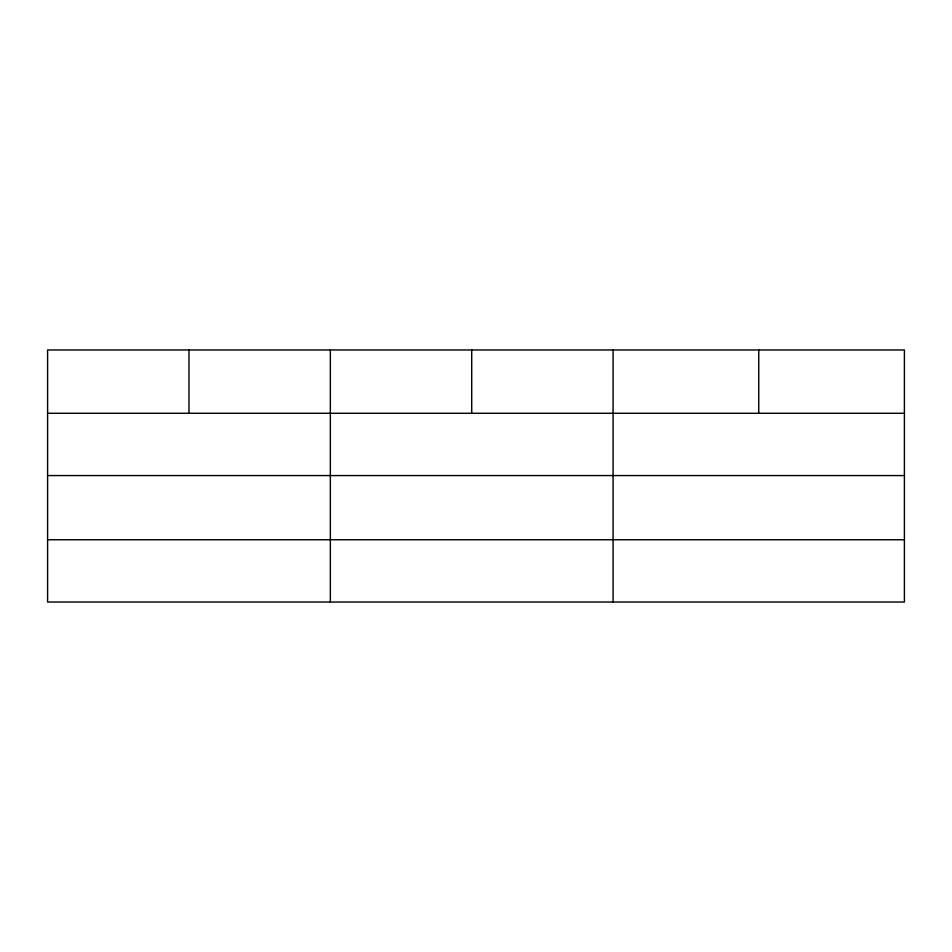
<?xml version="1.0" encoding="UTF-8"?>
<svg xmlns="http://www.w3.org/2000/svg" width="952" height="952" viewBox="0 0 952 952"><rect width="100%" height="100%" fill="white"/><g stroke="black" fill="none" stroke-linecap="round" stroke-linejoin="round"><path stroke-width="1.43" d="M904.4 475.572L904.4 349.979L47.6 349.979L47.6 602.021L904.4 602.021L904.4 475.572L47.6 475.572M47.6 413.287L904.4 413.287M47.6 539.736L904.4 539.736M758.744 349.979L758.744 413.287M613.088 349.979L613.088 602.021M471.716 349.979L471.716 413.287M330.344 349.979L330.344 602.021M188.972 349.979L188.972 413.287"/></g></svg>
